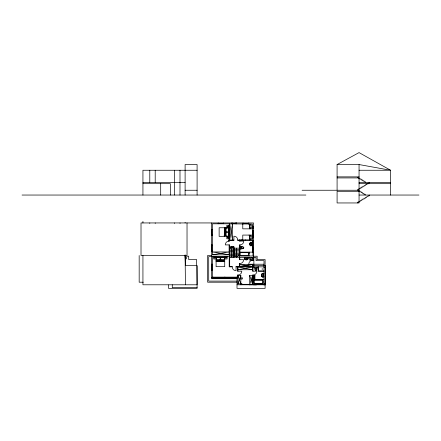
<?xml version="1.0" encoding="UTF-8"?>
<svg xmlns="http://www.w3.org/2000/svg" width="441" height="441" viewBox="0 0 441 441"><rect width="100%" height="100%" fill="white"/><g stroke="black" fill="none" stroke-linecap="round" stroke-linejoin="round"><path stroke-width="0.66" d="M247.886 257.401C249.865 260.725 242.859 260.846 244.772 257.401M247.848 257.445C249.623 260.592 243.046 260.581 244.81 257.445M228.675 226.608L228.355 226.652L228.675 226.509M228.675 237.633L228.355 237.677L228.675 237.539M257.131 266.86L257.07 267.941L254.837 267.941A2.47 2.47 0 0 1 254.777 266.86M228.355 226.652C227.865 227.749 227.258 225.632 228.355 226.465M228.355 237.677C227.865 238.779 227.258 236.657 228.355 237.49M240.709 283.833L237.964 283.833L240.841 275.493L237.964 275.493L240.709 283.497L240.709 284.792M228.229 226.652L227.826 226.718L228.24 226.498M228.229 237.677L227.826 237.743L228.24 237.523M252.445 228.697L253.547 226.542L252.362 226.542L253.547 228.697L252.362 228.697M215.065 257.632L214.728 257.968M226.095 257.632L225.753 257.968M254.937 275.493L253.018 278.37L254.937 278.37L254.937 275.493L253.018 275.493L254.937 278.37M231.795 246.486L229.684 249.077L233.901 249.077L231.795 246.486L231.795 256.844M228.162 226.376L227.815 226.702M228.162 237.407L227.815 237.732M225.61 235.185L224.408 236.387L224.116 235.494L225.61 235.185L225.61 227.754M234.006 254.639L236.613 257.224L239.215 254.639M337.089 190.247L337.089 164.548L359.051 152.608L390.599 170.254L390.599 195.043M214.894 257.439C213.874 258.409 216.073 258.018 214.943 257.131M225.924 257.439C224.921 258.42 227.087 258.007 225.974 257.131M249.678 275.493L249.711 284.313L252.588 275.493L249.678 275.493L252.588 284.313L252.588 275.013L253.068 275.013A3.837 3.837 0 0 0 256.899 271.176L252.588 271.176L252.588 266.86L237.964 269.738L252.588 269.738M229.204 240.014L229.204 223.808L212.468 223.808L212.468 254.826L229.111 251.949L212.468 251.949L229.111 254.826L229.111 244.904M239.799 266.381L252.395 264.468L239.799 264.468L252.395 266.381L239.799 266.381L239.799 263.531A3.837 3.837 0 0 0 243.636 259.694L239.32 259.694L239.32 244.904L239.943 244.904A3.837 3.837 0 0 0 243.779 241.067L239.32 241.067L239.32 239.777L241.381 239.777L241.381 240.538L237.738 240.538L237.738 240.014A3.837 3.837 0 0 0 233.901 236.178L233.901 240.538L229.684 240.538L229.684 241.067L228.482 241.067L228.482 240.014L233.901 240.014M252.191 242.522C249.115 240.681 249.033 247.351 252.191 245.554M263.872 273.762C260.818 271.921 260.681 278.563 263.872 276.794M337.089 164.548L359.051 164.548L390.599 170.254L359.051 170.254M197.094 170.254L142.934 170.254L142.934 195.043M337.089 176.869L359.051 176.869M357.419 177.591L358.715 177.591L358.715 178.379L360.005 178.379L360.005 179.173L361.3 179.173L361.3 179.961L362.596 179.961L362.596 180.755L363.891 180.755L363.891 181.543L365.187 181.543L365.187 182.337M337.089 177.927L359.051 177.927M142.934 182.337L185.11 182.337M359.051 182.337L390.599 182.337M142.934 183.677L170.402 183.677L170.402 195.043M359.051 183.677L390.599 183.677M185.11 190.247L197.094 190.247M302.096 190.247L359.051 190.247M359.051 191.3L337.089 191.3L337.089 202.954L359.051 202.954L359.051 164.548M22.05 195.043L305.894 195.043M359.051 195.043L418.95 195.043M218.223 223.378L223.642 223.378M243.013 223.493L248.432 223.493M229.684 223.857L232.561 240.014L232.561 223.857L229.684 240.014L229.684 223.857L252.362 224.045L252.362 239.871L241.381 239.871M249.964 225.004L251.883 225.004L251.883 227.881L249.964 227.881M229.204 225.357L226.806 225.357L226.806 227.754M228.725 227.754L219.133 227.754L219.133 236.387L228.725 236.387M252.362 228.84L242.77 228.84L242.77 224.045M211.366 229.656L212.468 229.656M252.362 230.472L253.547 230.472M211.366 235.075L212.468 235.075M252.362 235.075L242.77 235.075L242.77 239.871M249.964 236.034L251.883 236.034L251.883 238.912L249.964 238.912M253.547 237.809L252.362 237.809L253.547 235.891L252.362 235.891L253.547 237.76M229.204 238.785L226.806 238.785L226.806 236.387M237.738 240.014L239.32 240.014M241.381 240.444L253.547 240.444M252.241 242.478C248.978 240.4 248.774 247.539 252.241 245.593M251.161 244.038L251.464 244.038M211.366 245.047L212.468 245.047M239.32 245.62L239.943 245.62M229.684 246.486L233.901 246.486L233.901 256.844L229.684 256.844M229.684 247.781L233.901 247.781M252.936 247.875L253.547 247.875M233.901 248.162L239.32 248.162M233.901 249.457L239.32 249.457M252.936 249.408L253.547 249.408M229.684 250.367L233.901 250.367M233.901 250.753L239.32 250.753M211.366 251.089L212.468 251.089M229.684 251.662L233.901 251.662M233.901 252.048L239.32 252.048M239.943 252.142L252.936 252.142M252.936 252.528L253.547 252.528M229.684 252.958L233.901 252.958M233.901 253.343L239.32 253.343M229.684 254.253L233.901 254.253M233.901 254.639L239.11 254.639M212.468 254.826L229.111 254.826M211.366 255.499L207.612 255.499L207.612 282.207L237.004 282.207M229.684 255.548L233.901 255.548M233.901 255.929L239.32 255.929M185.11 256.221L188.704 256.221L188.704 259.573L196.664 259.573L196.664 265.714M253.547 256.221L257.142 256.221L257.142 259.573L265.102 259.573L265.102 288.392L237.004 288.392L237.004 277.124M229.684 256.601L208.714 256.601L208.714 281.104L237.004 281.104M213.698 257.081L227.121 257.081M233.901 257.224L239.32 257.224M185.11 257.324L186.4 257.324L186.4 258.856L185.44 258.856L185.11 254.854M229.684 257.324L234.094 257.324L234.094 247.908M239.11 257.324L256.039 257.324L256.039 260.675L263.999 260.675L263.999 284.892L265.102 284.892M246.177 258.327L246.48 258.327M216.096 258.999L213.698 258.999L213.698 256.601M224.723 258.999L227.121 258.999L227.121 256.601M216.096 260.196L223.526 260.196L224.723 261.397L223.83 261.689L223.526 260.196M252.588 260.196L249.711 260.196L249.711 257.324M263.999 264.225L248.752 264.225A3.837 3.837 0 0 1 252.588 260.388L253.547 260.388L253.547 222.942L141.015 222.942L141.015 255.499L187.028 255.499L187.028 222.942M216.096 260.438L223.576 260.438M216.096 261.155L223.725 261.155M216.096 261.397L223.769 261.397M239.799 263.531L239.32 263.531L239.32 266.381L236.045 266.381L236.045 270.697A3.837 3.837 0 0 1 232.209 266.86L229.204 266.86L229.204 256.601M211.366 264.225L212.568 264.225M185.226 265.664L197.094 265.664L197.094 288.392L168.567 288.392L168.567 284.952M252.395 265.664L265.532 265.664L265.532 284.792L254.071 284.792M236.045 266.86L252.588 266.86M253.498 266.86L263.999 266.86M263.999 267.246L265.102 267.246M211.366 269.98L212.568 269.98M263.999 270.983L258.437 270.983L258.437 266.86M263.999 271.176L258.244 271.176L258.244 266.86M263.922 273.723C260.592 271.689 260.515 278.817 263.922 276.832M237.484 266.86L237.484 271.176L241.8 271.176A3.837 3.837 0 0 1 237.964 275.013L237.484 275.013L237.484 277.124L212.568 277.124M262.842 275.278L263.139 275.278M213.036 277.361L224.552 277.361M225.02 277.361L236.536 277.361M211.366 277.604L237.004 277.604M212.948 278.155L237.004 278.155M237.004 278.706L211.366 278.706L211.366 222.942M253.018 279.39L263.999 279.39M143.275 282.207L139.174 282.207L139.174 255.499M263.999 283.309L265.102 283.309M240.709 283.497L241.861 283.497L241.861 284.792M241.861 284.313L263.999 284.313M241.861 284.555L249.231 284.555M256.419 284.555L263.79 284.555M237.004 284.792L249.231 284.792M197.094 287.67L172.271 287.67L172.271 284.792M252.395 269.738L237.964 266.86L237.964 271.176M227.837 226.387L228.173 226.729M227.837 237.418L228.173 237.754M225.753 257.632L226.095 257.968M214.728 257.632L215.065 257.968M249.005 224.045L249.738 225.147L249.755 228.84M249.005 235.075L249.738 236.172L249.755 239.871M196.862 265.664L197.083 284.792L142.934 284.792L142.934 255.499M185.44 284.792L185.11 255.499L185.44 265.664M369.31 182.337L369.31 183.125L368.014 183.125L368.014 183.919L366.719 183.919L366.719 184.707L365.424 184.707L365.424 185.501L364.128 185.501L364.128 186.289L362.838 186.289L362.838 187.083L361.543 187.083L361.543 187.872L360.247 187.872L360.247 188.665L358.952 188.665L358.952 189.454L357.657 189.454L357.657 190.247M369.31 195.043L369.31 195.832L368.014 195.832L368.014 196.625L366.719 196.625L366.719 197.414L365.424 197.414L365.424 198.207L364.128 198.207L364.128 198.996L362.838 198.996L362.838 199.79L361.543 199.79L361.543 200.578L360.247 200.578L360.247 201.372L358.952 201.372L358.952 202.16L357.657 202.16L357.657 202.954M365.187 195.043L365.187 194.249L363.891 194.249L363.891 193.461L362.596 193.461L362.596 192.667L361.3 192.667L361.3 191.879L360.005 191.879L360.005 191.085L358.715 191.085L358.715 190.297M263.79 284.313L263.79 284.792M262.99 275.123L262.99 275.427M256.419 284.313L256.419 284.892L249.231 284.892L249.231 284.313M253.878 257.324L253.878 265.664M253.547 264.225L253.547 266.766M253.498 265.664L253.498 267.246L252.395 267.246L252.395 264.225M253.498 284.313L253.498 284.892M252.996 230.472L252.996 235.891M253.018 267.246L253.018 271.176M253.018 275.013L253.018 284.313M252.936 240.141L252.936 255.978L239.943 255.978L239.943 244.904M252.588 257.324L252.588 260.388M252.329 240.444L252.329 252.142M251.315 243.884L251.315 244.187M249.964 224.045L249.964 228.84M249.964 235.075L249.964 239.871M249.055 252.142L249.055 255.978M248.432 222.942L248.432 224.045M246.464 266.381L246.464 266.86M246.332 258.178L246.332 258.481M245.268 239.871L245.268 240.444M243.013 222.942L243.013 224.045M240.841 275.493L240.841 283.497M239.943 240.538L239.943 241.067M239.799 257.324L239.799 259.694M237.964 275.013L237.964 283.833M236.613 248.162L236.613 257.224M236.536 277.124L236.536 277.604M233.724 246.304L233.724 256.844M232.209 266.86L232.209 266.381L229.684 266.381L229.684 244.904L225.274 244.904A3.837 3.837 0 0 1 229.111 241.067M228.725 225.357L228.725 238.785M226.117 257.081L225.731 257.081M225.875 257.131L225.875 257.445M225.368 227.754L225.368 235.235M225.02 277.124L225.02 277.604M224.723 257.081L224.723 266.673L216.096 266.673L216.096 257.081M224.651 227.754L224.651 235.384M224.552 277.124L224.552 277.604M224.408 227.754L224.408 235.433M223.642 222.942L223.642 223.808M218.223 222.942L218.223 223.808M215.087 257.081L214.706 257.081M214.85 257.131L214.85 257.445M213.036 277.124L213.036 277.604M212.948 277.604L212.948 278.706M212.568 256.601L212.568 277.604M211.967 264.225L211.967 269.98M211.917 229.656L211.917 235.075M211.917 245.047L211.917 251.089M197.094 195.043L197.094 164.548L185.11 164.548L185.11 195.043M185.11 222.418L185.11 222.942M179.994 170.254L179.994 195.043M180.027 222.942L180.027 223.422M174.575 170.254L174.575 195.043M174.608 222.942L174.608 223.422M160.695 183.677L160.695 195.043M155.204 170.254L155.204 182.337M155.204 222.942L155.204 223.422M149.786 170.254L149.786 182.337M149.786 222.942L149.786 223.422M142.934 221.393L142.934 222.942M257.153 267.444A9.713 9.713 0 0 1 256.717 270.118A0.871 0.871 0 0 1 256.193 270.675M254.749 267.444A9.713 9.713 0 0 0 255.185 270.118A0.871 0.871 0 0 0 255.714 270.675M255.378 267.99A3.208 3.208 0 0 0 255.24 270.041A0.865 0.865 0 0 0 255.482 270.454A0.684 0.684 0 0 0 256.419 270.454A0.865 0.865 0 0 0 256.668 270.041A3.208 3.208 0 0 0 256.524 267.99M240.527 248.983A9.713 9.713 0 0 0 243.2 248.548A0.871 0.871 0 0 0 243.757 248.018A0.684 0.684 0 0 0 243.757 247.539A0.871 0.871 0 0 0 243.2 247.015A9.713 9.713 0 0 0 240.527 246.58M239.943 246.602L240.213 248.989L241.023 248.895L241.023 246.662A2.47 2.47 0 0 0 239.943 246.602M244.975 259.126L247.528 259.352L247.671 258.145L245.124 258.002L244.975 259.126M248.812 255.262L248.366 255.736L240.665 255.741C239.65 255.499 239.48 252.748 240.665 252.384L248.487 252.406L248.812 255.262M249.397 252.963L249.832 253.007L249.397 252.952M251.657 245.152C252.836 238.691 247.18 246.376 251.651 245.196M254.044 280.597L254.363 283.48L262.197 283.508C263.415 283.139 263.128 280.289 262.197 280.151L254.496 280.151L254.049 280.57M262.07 269.004L262.527 269.038L262.07 268.988M263.338 276.391L261.965 276.479L262.075 273.949L263.31 274.059L263.338 276.391M236.299 222.942L231.745 223.857L231.745 222.942L236.299 223.857L236.299 222.942M242.291 277.94L240.709 277.94L240.709 279.043L242.291 279.043L242.291 277.94M262.913 279.908L253.807 279.908L253.807 283.745L262.913 283.745L262.913 279.908M241.073 248.355L241.073 247.208A3.208 3.208 0 0 1 243.123 247.065A0.865 0.865 0 0 1 243.537 247.313A0.684 0.684 0 0 1 243.537 248.25A0.865 0.865 0 0 1 243.123 248.492A3.208 3.208 0 0 1 241.073 248.355M250.703 259.534A0.893 0.893 0 0 0 252.037 258.762A0.893 0.893 0 0 0 250.703 257.991A0.893 0.893 0 0 0 250.703 259.534M224.006 257.439A8.688 8.688 0 0 0 221.128 257.439A0.557 0.557 0 0 1 220.77 257.439A0.557 0.557 0 0 1 220.77 257.803A2.216 2.216 0 0 0 220.77 259.236A0.557 0.557 0 0 1 220.77 259.6A0.557 0.557 0 0 1 221.128 259.6A8.688 8.688 0 0 0 224.006 259.6A0.557 0.557 0 0 1 224.364 259.6A0.557 0.557 0 0 1 224.364 259.236A2.216 2.216 0 0 0 224.364 257.803A0.557 0.557 0 0 1 224.364 257.439A0.557 0.557 0 0 1 224.006 257.439M219.69 257.439A8.688 8.688 0 0 0 216.812 257.439A0.557 0.557 0 0 1 216.454 257.439A0.557 0.557 0 0 1 216.454 257.803A2.216 2.216 0 0 0 216.454 259.236A0.557 0.557 0 0 1 216.454 259.6A0.557 0.557 0 0 1 216.812 259.6A8.688 8.688 0 0 0 219.69 259.6A0.557 0.557 0 0 1 220.048 259.6A0.557 0.557 0 0 1 220.048 259.236A2.216 2.216 0 0 0 220.048 257.803A0.557 0.557 0 0 1 220.048 257.439A0.557 0.557 0 0 1 219.69 257.439M228.366 235.665A8.688 8.688 0 0 0 228.366 232.793A0.557 0.557 0 0 1 228.366 232.429A0.557 0.557 0 0 1 228.008 232.429A2.216 2.216 0 0 0 226.569 232.429A0.557 0.557 0 0 1 226.205 232.429A0.557 0.557 0 0 1 226.205 232.793A8.688 8.688 0 0 0 226.205 235.665A0.557 0.557 0 0 1 226.205 236.029A0.557 0.557 0 0 1 226.569 236.029A2.216 2.216 0 0 0 228.008 236.029A0.557 0.557 0 0 1 228.366 236.029A0.557 0.557 0 0 1 228.366 235.665M228.366 231.354A8.688 8.688 0 0 0 228.366 228.477A0.557 0.557 0 0 1 228.366 228.118A0.557 0.557 0 0 1 228.008 228.118A2.216 2.216 0 0 0 226.569 228.118A0.557 0.557 0 0 1 226.205 228.118A0.557 0.557 0 0 1 226.205 228.477A8.688 8.688 0 0 0 226.205 231.354A0.557 0.557 0 0 1 226.205 231.712A0.557 0.557 0 0 1 226.569 231.712A2.216 2.216 0 0 0 228.008 231.712A0.557 0.557 0 0 1 228.366 231.712A0.557 0.557 0 0 1 228.366 231.354"/></g></svg>
